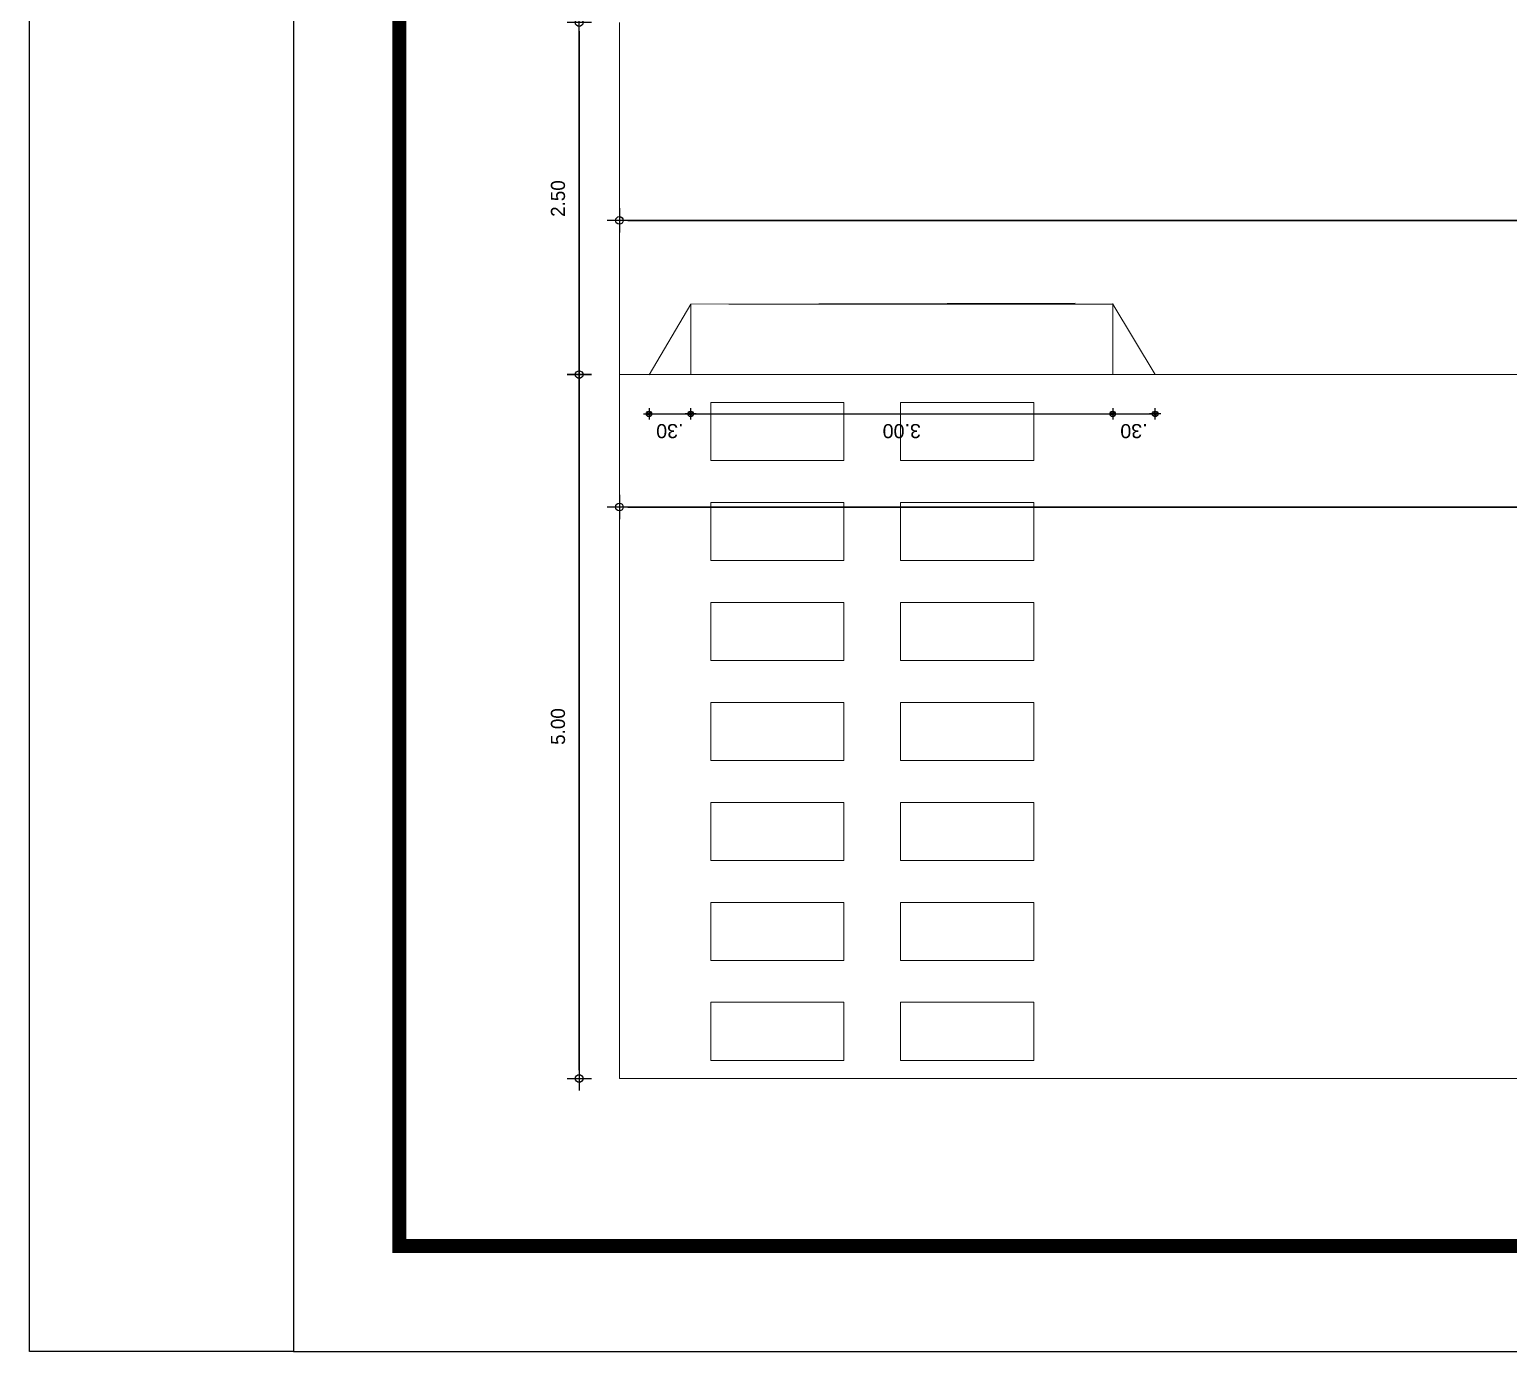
# Model space of a CAD drawing. Header units: millimetres. Extents: x 2426 to 2585, y 1215 to 1309.
# Drawn here: x 2507.04 to 2517.54, y 1264.55 to 1273.94 of the extents above; entities that cross this region are included whole.
import ezdxf

# ---------------------------------------------------------------- set-up
doc = ezdxf.new("R2010")
doc.units = ezdxf.units.MM
for name, color, linetype in [('02', 2, 'Continuous'), ('08', 8, 'Continuous'), ('A-PEN-B', 5, 'Continuous'), ('A-PEN-M', 6, 'Continuous'), ('COTAS', 7, 'Continuous'), ('TEXTO0', 7, 'Continuous')]:
    doc.layers.add(name, color=color, linetype=linetype)
doc.styles.add('CARIMBO_DADOS', font='arial.ttf', dxfattribs={"height": 0.1})

# ---------------------------------------------------------------- blocks, each defined once
blk = doc.blocks.new('BOLA')
for p, q in [((-1.44, 0), (1.44, 0)), ((0, -1.44), (0, 1.44))]:
    blk.add_line(p, q)
blk.add_circle((0, 0), 0.452)
blk = doc.blocks.new('CIRCULOS')
at = {"layer": 'A-PEN-M'}
for p, q in [((-4, 0), (4, 0)), ((0, 4), (0, -4))]:
    blk.add_line(p, q, dxfattribs=at)
for radius in [2, 1]:
    blk.add_circle((0, 0), radius, dxfattribs=at)

msp = doc.modelspace()

# ---------------------------------------------------------------- linework, layer by layer
at = {"layer": '02', "color": 253, "lineweight": 5}
for p, q in [((2511.228, 1266.487), (2511.228, 1273.987)), ((2511.228, 1271.487), (2525.228, 1271.487)), ((2511.876, 1270.876), (2511.876, 1271.288)), ((2511.876, 1271.288), (2512.822, 1271.288)), ((2512.822, 1271.288), (2512.822, 1270.876)), ((2513.225, 1270.876), (2513.225, 1271.288)), ((2513.225, 1271.288), (2514.171, 1271.288)), ((2514.171, 1271.288), (2514.171, 1270.876)), ((2512.822, 1270.876), (2511.876, 1270.876)), ((2514.171, 1270.876), (2513.225, 1270.876)), ((2511.876, 1270.166), (2511.876, 1270.578)), ((2511.876, 1270.578), (2512.822, 1270.578)), ((2512.822, 1270.578), (2512.822, 1270.166)), ((2513.225, 1270.166), (2513.225, 1270.578)), ((2513.225, 1270.578), (2514.171, 1270.578)), ((2514.171, 1270.578), (2514.171, 1270.166)), ((2512.822, 1270.166), (2511.876, 1270.166)), ((2514.171, 1270.166), (2513.225, 1270.166)), ((2511.876, 1269.456), (2511.876, 1269.868)), ((2511.876, 1269.868), (2512.822, 1269.868)), ((2512.822, 1269.868), (2512.822, 1269.456)), ((2513.225, 1269.456), (2513.225, 1269.868)), ((2513.225, 1269.868), (2514.171, 1269.868)), ((2514.171, 1269.868), (2514.171, 1269.456)), ((2512.822, 1269.456), (2511.876, 1269.456)), ((2514.171, 1269.456), (2513.225, 1269.456)), ((2511.876, 1268.745), (2511.876, 1269.158)), ((2511.876, 1269.158), (2512.822, 1269.158)), ((2512.822, 1269.158), (2512.822, 1268.745)), ((2513.225, 1268.745), (2513.225, 1269.158)), ((2513.225, 1269.158), (2514.171, 1269.158)), ((2514.171, 1269.158), (2514.171, 1268.745)), ((2512.822, 1268.745), (2511.876, 1268.745)), ((2514.171, 1268.745), (2513.225, 1268.745)), ((2511.876, 1268.035), (2511.876, 1268.448)), ((2511.876, 1268.448), (2512.822, 1268.448)), ((2512.822, 1268.448), (2512.822, 1268.035)), ((2513.225, 1268.035), (2513.225, 1268.448)), ((2513.225, 1268.448), (2514.171, 1268.448)), ((2514.171, 1268.448), (2514.171, 1268.035)), ((2512.822, 1268.035), (2511.876, 1268.035)), ((2514.171, 1268.035), (2513.225, 1268.035)), ((2511.876, 1267.325), (2511.876, 1267.738)), ((2511.876, 1267.738), (2512.822, 1267.738)), ((2512.822, 1267.738), (2512.822, 1267.325)), ((2513.225, 1267.325), (2513.225, 1267.738)), ((2513.225, 1267.738), (2514.171, 1267.738)), ((2514.171, 1267.738), (2514.171, 1267.325)), ((2512.822, 1267.325), (2511.876, 1267.325)), ((2514.171, 1267.325), (2513.225, 1267.325)), ((2511.876, 1266.615), (2511.876, 1267.028)), ((2511.876, 1267.028), (2512.822, 1267.028)), ((2512.822, 1267.028), (2512.822, 1266.615)), ((2513.225, 1266.615), (2513.225, 1267.028)), ((2513.225, 1267.028), (2514.171, 1267.028)), ((2514.171, 1267.028), (2514.171, 1266.615)), ((2512.822, 1266.615), (2511.876, 1266.615)), ((2514.171, 1266.615), (2513.225, 1266.615)), ((2511.228, 1266.487), (2525.228, 1266.487))]:
    msp.add_line(p, q, dxfattribs=at)
at = {"layer": '08', "color": 253, "lineweight": 15}
for p, q in [((2511.438, 1271.486), (2511.734, 1271.988)), ((2511.734, 1271.988), (2514.465, 1271.994)), ((2511.734, 1271.988), (2511.734, 1271.487)), ((2512.004, 1271.988), (2514.732, 1271.988)), ((2514.465, 1271.994), (2514.465, 1271.994)), ((2514.731, 1271.991), (2514.731, 1271.49)), ((2514.732, 1271.988), (2515.032, 1271.487))]:
    msp.add_line(p, q, dxfattribs=at)
at = {"layer": 'A-PEN-B', "color": 253, "ltscale": 0.25}
for p, q in [((2511.428, 1271.207), (2511.418, 1271.207)), ((2511.438, 1271.207), (2511.734, 1271.207)), ((2511.744, 1271.207), (2514.721, 1271.207)), ((2511.744, 1271.207), (2511.754, 1271.207)), ((2514.721, 1271.207), (2514.711, 1271.207)), ((2514.731, 1271.207), (2515.032, 1271.207)), ((2515.042, 1271.207), (2515.052, 1271.207))]:
    msp.add_line(p, q, dxfattribs=at)
at = {"layer": 'COTAS', "color": 253, "lineweight": 30}
for p, q in [((2510.942, 1271.547), (2510.942, 1273.927)), ((2511.288, 1272.582), (2541.168, 1272.582)), ((2510.942, 1266.547), (2510.942, 1271.427)), ((2511.288, 1270.546), (2543.668, 1270.546))]:
    msp.add_line(p, q, dxfattribs=at)
at = {"layer": 'TEXTO0', "linetype": 'ByBlock'}
msp.add_lwpolyline([(2508.914, 1264.548), (2583.451, 1264.548), (2583.451, 1309.098), (2508.914, 1309.098)], close=True, dxfattribs=at)
at = {"layer": 'TEXTO0', "linetype": 'ByBlock', "const_width": 0.1}
msp.add_lwpolyline([(2509.664, 1265.298), (2582.332, 1265.298), (2582.332, 1308.348), (2509.664, 1308.348)], close=True, dxfattribs=at)
at = {"layer": 'TEXTO0', "linetype": 'ByBlock'}
msp.add_lwpolyline([(2508.914, 1264.548), (2507.039, 1264.548), (2507.039, 1284.048), (2508.914, 1285.923), (2509.664, 1285.923)], dxfattribs=at)

# ---------------------------------------------------------------- block references
at = {"layer": 'A-PEN-B', "color": 253, "ltscale": 0.25, "xscale": 0.01, "yscale": 0.01, "zscale": 0.01}
for p in [(2511.438, 1271.207), (2514.731, 1271.207), (2514.731, 1271.207)]:
    msp.add_blockref('CIRCULOS', p, dxfattribs=at)
at = {"layer": 'A-PEN-B', "color": 253, "ltscale": 0.25, "xscale": 0.01, "yscale": 0.01, "zscale": 0.01, "rotation": 180}
for p in [(2511.734, 1271.207), (2511.734, 1271.207), (2515.032, 1271.207)]:
    msp.add_blockref('CIRCULOS', p, dxfattribs=at)
at = {"layer": 'COTAS', "color": 253, "lineweight": 30, "xscale": 0.06, "yscale": 0.06, "zscale": 0.06}
for p, rotation in [((2510.942, 1273.987), 90), ((2511.228, 1272.582), 180), ((2510.942, 1271.487), 90), ((2510.942, 1271.487), 270), ((2511.228, 1270.546), 180), ((2510.942, 1266.487), 270)]:
    msp.add_blockref('BOLA', p, dxfattribs=dict(at, rotation=rotation))

# ---------------------------------------------------------------- texts
at = {"layer": 'A-PEN-B', "color": 253, "ltscale": 0.25, "char_height": 0.1, "attachment_point": 5, "rotation": 180, "style": 'CARIMBO_DADOS'}
for s, insert in [('\\A1;.30', (2511.586, 1271.086)), ('\\A1;3.00', (2513.233, 1271.086)), ('\\A1;.30', (2514.882, 1271.086))]:
    msp.add_mtext(s, dxfattribs=dict(at, insert=insert))
at = {"layer": 'COTAS', "color": 253, "lineweight": 30, "char_height": 0.1, "attachment_point": 5, "rotation": 90}
for s, insert in [('\\A1;2.50', (2510.792, 1272.737)), ('\\A1;5.00', (2510.792, 1268.987))]:
    msp.add_mtext(s, dxfattribs=dict(at, insert=insert))

doc.saveas('drawing.dxf')
